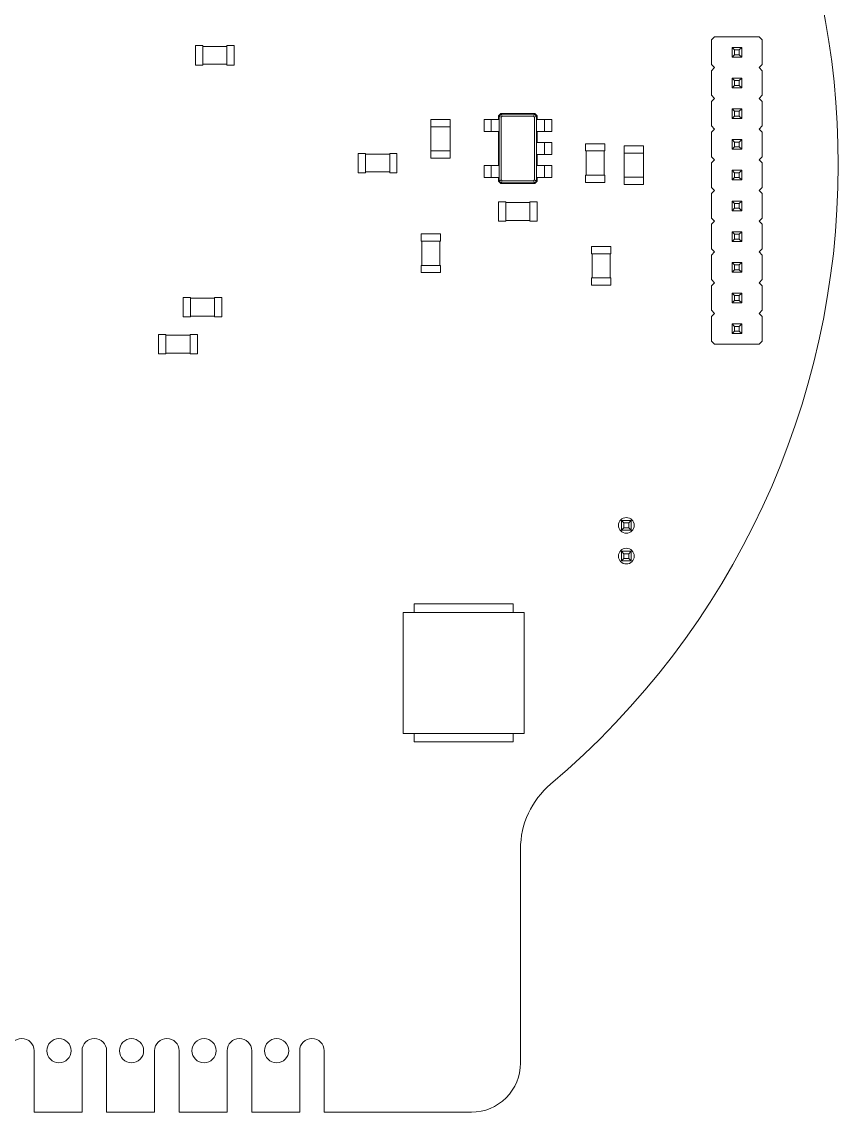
# Model space of a CAD drawing. Header units: millimetres. Extents: x 0 to 420, y 0 to 297.
# Drawn here: x 99.79 to 133.56, y 60.52 to 105.6 of the extents above; entities that cross this region are included whole.
import ezdxf

# ---------------------------------------------------------------- set-up
doc = ezdxf.new("R2010")
doc.units = ezdxf.units.MM

# ---------------------------------------------------------------- blocks, each defined once
blk = doc.blocks.new('A$C47a16600')
at = {"color": 0, "linetype": 'Continuous', "lineweight": 0, "extrusion": (0, 0, -1)}
for p, q in [((-121.065, -65.786), (-121.192, -65.913)), ((-119.219, -65.786), (-121.065, -65.786)), ((-119.092, -65.913), (-119.219, -65.786)), ((-142.232, -66.148), (-142.532, -66.148)), ((-142.532, -66.178), (-142.532, -66.148)), ((-142.532, -66.178), (-142.532, -66.918)), ((-142.232, -66.178), (-142.232, -66.148)), ((-141.232, -66.178), (-142.232, -66.178)), ((-142.232, -66.178), (-142.232, -66.918)), ((-140.932, -66.148), (-141.232, -66.148)), ((-141.232, -66.178), (-141.232, -66.148)), ((-141.232, -66.178), (-141.232, -66.918)), ((-140.932, -66.178), (-140.932, -66.148)), ((-140.932, -66.178), (-140.932, -66.918)), ((-121.192, -65.913), (-121.192, -66.929)), ((-120.342, -66.221), (-119.942, -66.221)), ((-120.342, -66.621), (-120.342, -66.221)), ((-120.342, -66.221), (-120.242, -66.321)), ((-119.942, -66.221), (-120.042, -66.321)), ((-119.942, -66.621), (-119.942, -66.221)), ((-119.092, -66.929), (-119.092, -65.913)), ((-120.342, -66.621), (-120.242, -66.521)), ((-120.342, -66.621), (-119.942, -66.621)), ((-120.242, -66.321), (-120.042, -66.321)), ((-120.242, -66.521), (-120.242, -66.321)), ((-120.242, -66.521), (-120.042, -66.521)), ((-120.042, -66.521), (-120.042, -66.321)), ((-119.942, -66.621), (-120.042, -66.521)), ((-142.532, -66.918), (-142.532, -66.948)), ((-142.232, -66.948), (-142.532, -66.948)), ((-141.232, -66.918), (-142.232, -66.918)), ((-142.232, -66.918), (-142.232, -66.948)), ((-141.232, -66.918), (-141.232, -66.948)), ((-140.932, -66.948), (-141.232, -66.948)), ((-140.932, -66.918), (-140.932, -66.948)), ((-121.192, -66.929), (-121.065, -67.056)), ((-121.065, -67.056), (-121.192, -67.183)), ((-119.219, -67.056), (-119.092, -66.929)), ((-119.092, -67.183), (-119.219, -67.056)), ((-121.192, -67.183), (-121.192, -68.199)), ((-120.342, -67.491), (-119.942, -67.491)), ((-120.342, -67.891), (-120.342, -67.491)), ((-120.342, -67.491), (-120.242, -67.591)), ((-120.242, -67.591), (-120.042, -67.591)), ((-120.242, -67.791), (-120.242, -67.591)), ((-119.942, -67.491), (-120.042, -67.591)), ((-120.042, -67.791), (-120.042, -67.591)), ((-119.942, -67.891), (-119.942, -67.491)), ((-119.092, -68.199), (-119.092, -67.183)), ((-120.342, -67.891), (-120.242, -67.791)), ((-120.342, -67.891), (-119.942, -67.891)), ((-120.242, -67.791), (-120.042, -67.791)), ((-119.942, -67.891), (-120.042, -67.791)), ((-121.192, -68.199), (-121.065, -68.326)), ((-121.065, -68.326), (-121.192, -68.453)), ((-121.192, -68.453), (-121.192, -69.469)), ((-119.219, -68.326), (-119.092, -68.199)), ((-119.092, -68.453), (-119.219, -68.326)), ((-119.092, -69.469), (-119.092, -68.453)), ((-130, -69.045), (-129.905, -68.95)), ((-129.905, -68.95), (-128.495, -68.95)), ((-128.495, -68.95), (-128.4, -69.045)), ((-120.342, -68.761), (-119.942, -68.761)), ((-120.342, -69.161), (-120.342, -68.761)), ((-120.342, -68.761), (-120.242, -68.861)), ((-120.242, -68.861), (-120.042, -68.861)), ((-120.242, -69.061), (-120.242, -68.861)), ((-119.942, -68.761), (-120.042, -68.861)), ((-120.042, -69.061), (-120.042, -68.861)), ((-119.942, -69.161), (-119.942, -68.761)), ((-132.8, -69.2), (-132, -69.2)), ((-132.8, -69.245), (-132.8, -69.2)), ((-132.8, -69.245), (-132.8, -69.455)), ((-132, -69.245), (-132, -69.2)), ((-132, -69.245), (-132, -69.455)), ((-130.6, -69.2), (-130.4, -69.2)), ((-130.6, -69.7), (-130.6, -69.2)), ((-130.4, -69.2), (-130.3, -69.2)), ((-130.05, -69.2), (-130.3, -69.2)), ((-130.3, -69.7), (-130.3, -69.2)), ((-130.05, -69.2), (-130, -69.2)), ((-130, -69.2), (-130, -69.045)), ((-129.975, -69.058), (-129.893, -68.975)), ((-129.975, -69.2), (-129.975, -69.058)), ((-129.975, -69.058), (-129.884, -69.103)), ((-129.975, -69.7), (-129.975, -69.2)), ((-129.893, -68.975), (-128.507, -68.975)), ((-129.893, -68.975), (-129.847, -69.066)), ((-129.884, -69.103), (-129.847, -69.066)), ((-129.884, -71.697), (-129.884, -69.103)), ((-129.847, -69.066), (-128.553, -69.066)), ((-128.507, -68.975), (-128.553, -69.066)), ((-128.553, -69.066), (-128.516, -69.103)), ((-128.425, -69.058), (-128.516, -69.103)), ((-128.516, -69.103), (-128.516, -71.697)), ((-128.507, -68.975), (-128.425, -69.058)), ((-128.425, -69.058), (-128.425, -69.2)), ((-128.425, -69.2), (-128.425, -69.7)), ((-128.4, -69.045), (-128.4, -69.2)), ((-128.35, -69.2), (-128.4, -69.2)), ((-128.35, -69.2), (-128.1, -69.2)), ((-128, -69.2), (-128.1, -69.2)), ((-128.1, -69.2), (-128.1, -69.7)), ((-127.8, -69.2), (-128, -69.2)), ((-127.8, -69.2), (-127.8, -69.7)), ((-120.342, -69.161), (-120.242, -69.061)), ((-120.342, -69.161), (-119.942, -69.161)), ((-120.242, -69.061), (-120.042, -69.061)), ((-119.942, -69.161), (-120.042, -69.061)), ((-132.8, -69.455), (-132.8, -69.5)), ((-132.8, -69.5), (-132.8, -70.5)), ((-132.8, -69.5), (-132, -69.5)), ((-132, -69.455), (-132, -69.5)), ((-132, -69.5), (-132, -70.5)), ((-130.6, -69.7), (-130.4, -69.7)), ((-130.4, -69.7), (-130.3, -69.7)), ((-130.05, -69.7), (-130.3, -69.7)), ((-130.05, -69.7), (-130, -69.7)), ((-130, -71.1), (-130, -69.7)), ((-129.975, -71.1), (-129.975, -69.7)), ((-128.425, -69.7), (-128.425, -70.15)), ((-128.4, -69.7), (-128.4, -70.15)), ((-128.35, -69.7), (-128.4, -69.7)), ((-128.35, -69.7), (-128.1, -69.7)), ((-128, -69.7), (-128.1, -69.7)), ((-127.8, -69.7), (-128, -69.7)), ((-121.192, -69.469), (-121.065, -69.596)), ((-121.065, -69.596), (-121.192, -69.723)), ((-121.192, -69.723), (-121.192, -70.739)), ((-119.219, -69.596), (-119.092, -69.469)), ((-119.092, -69.723), (-119.219, -69.596)), ((-119.092, -70.739), (-119.092, -69.723)), ((-128.425, -70.15), (-128.425, -70.65)), ((-128.35, -70.15), (-128.4, -70.15)), ((-128.35, -70.15), (-128.1, -70.15)), ((-128, -70.15), (-128.1, -70.15)), ((-128.1, -70.15), (-128.1, -70.65)), ((-127.8, -70.15), (-128, -70.15)), ((-127.8, -70.15), (-127.8, -70.65)), ((-126.37, -70.2), (-126.4, -70.2)), ((-126.4, -70.2), (-126.4, -70.5)), ((-126.37, -70.2), (-125.63, -70.2)), ((-125.63, -70.2), (-125.6, -70.2)), ((-125.6, -70.2), (-125.6, -70.5)), ((-124.8, -70.288), (-124, -70.288)), ((-124.8, -70.333), (-124.8, -70.288)), ((-124, -70.333), (-124, -70.288)), ((-120.342, -70.031), (-119.942, -70.031)), ((-120.342, -70.431), (-120.342, -70.031)), ((-120.342, -70.031), (-120.242, -70.131)), ((-120.242, -70.131), (-120.042, -70.131)), ((-120.242, -70.331), (-120.242, -70.131)), ((-119.942, -70.031), (-120.042, -70.131)), ((-120.042, -70.331), (-120.042, -70.131)), ((-119.942, -70.431), (-119.942, -70.031)), ((-135.5, -70.6), (-135.8, -70.6)), ((-135.8, -70.63), (-135.8, -70.6)), ((-135.8, -70.63), (-135.8, -71.37)), ((-135.5, -70.63), (-135.5, -70.6)), ((-134.5, -70.63), (-135.5, -70.63)), ((-135.5, -70.63), (-135.5, -71.37)), ((-134.2, -70.6), (-134.5, -70.6)), ((-134.5, -70.63), (-134.5, -70.6)), ((-134.5, -70.63), (-134.5, -71.37)), ((-134.2, -70.63), (-134.2, -70.6)), ((-134.2, -70.63), (-134.2, -71.37)), ((-132.8, -70.545), (-132.8, -70.5)), ((-132.8, -70.5), (-132, -70.5)), ((-132.8, -70.545), (-132.8, -70.755)), ((-132.8, -70.755), (-132.8, -70.8)), ((-132, -70.545), (-132, -70.5)), ((-132, -70.545), (-132, -70.755)), ((-132, -70.755), (-132, -70.8)), ((-128.425, -70.65), (-128.425, -71.1)), ((-128.4, -70.65), (-128.4, -71.1)), ((-128.35, -70.65), (-128.4, -70.65)), ((-128.35, -70.65), (-128.1, -70.65)), ((-128, -70.65), (-128.1, -70.65)), ((-127.8, -70.65), (-128, -70.65)), ((-126.37, -70.5), (-126.4, -70.5)), ((-126.37, -70.5), (-125.63, -70.5)), ((-126.37, -70.5), (-126.37, -71.5)), ((-125.63, -70.5), (-125.6, -70.5)), ((-125.63, -70.5), (-125.63, -71.5)), ((-124.8, -70.333), (-124.8, -70.543)), ((-124.8, -70.543), (-124.8, -70.588)), ((-124.8, -70.588), (-124.8, -71.588)), ((-124.8, -70.588), (-124, -70.588)), ((-124, -70.333), (-124, -70.543)), ((-124, -70.543), (-124, -70.588)), ((-124, -70.588), (-124, -71.588)), ((-121.192, -70.739), (-121.065, -70.866)), ((-120.342, -70.431), (-120.242, -70.331)), ((-120.342, -70.431), (-119.942, -70.431)), ((-120.242, -70.331), (-120.042, -70.331)), ((-119.942, -70.431), (-120.042, -70.331)), ((-119.219, -70.866), (-119.092, -70.739)), ((-132.8, -70.8), (-132, -70.8)), ((-130.6, -71.1), (-130.4, -71.1)), ((-130.6, -71.6), (-130.6, -71.1)), ((-130.4, -71.1), (-130.3, -71.1)), ((-130.05, -71.1), (-130.3, -71.1)), ((-130.3, -71.6), (-130.3, -71.1)), ((-130.05, -71.1), (-130, -71.1)), ((-129.975, -71.6), (-129.975, -71.1)), ((-128.425, -71.1), (-128.425, -71.6)), ((-128.35, -71.1), (-128.4, -71.1)), ((-128.35, -71.1), (-128.1, -71.1)), ((-128, -71.1), (-128.1, -71.1)), ((-128.1, -71.1), (-128.1, -71.6)), ((-127.8, -71.1), (-128, -71.1)), ((-127.8, -71.1), (-127.8, -71.6)), ((-121.065, -70.866), (-121.192, -70.993)), ((-121.192, -70.993), (-121.192, -72.009)), ((-119.092, -70.993), (-119.219, -70.866)), ((-119.092, -72.009), (-119.092, -70.993)), ((-135.8, -71.37), (-135.8, -71.4)), ((-135.5, -71.4), (-135.8, -71.4)), ((-134.5, -71.37), (-135.5, -71.37)), ((-135.5, -71.37), (-135.5, -71.4)), ((-134.5, -71.37), (-134.5, -71.4)), ((-134.2, -71.4), (-134.5, -71.4)), ((-134.2, -71.37), (-134.2, -71.4)), ((-130.6, -71.6), (-130.4, -71.6)), ((-130.4, -71.6), (-130.3, -71.6)), ((-130.05, -71.6), (-130.3, -71.6)), ((-130.05, -71.6), (-130, -71.6)), ((-130, -71.755), (-130, -71.6)), ((-129.975, -71.743), (-129.975, -71.6)), ((-128.425, -71.6), (-128.425, -71.743)), ((-128.4, -71.6), (-128.4, -71.755)), ((-128.35, -71.6), (-128.4, -71.6)), ((-128.35, -71.6), (-128.1, -71.6)), ((-128, -71.6), (-128.1, -71.6)), ((-127.8, -71.6), (-128, -71.6)), ((-126.37, -71.5), (-126.4, -71.5)), ((-126.4, -71.5), (-126.4, -71.8)), ((-126.37, -71.5), (-125.63, -71.5)), ((-125.63, -71.5), (-125.6, -71.5)), ((-125.6, -71.5), (-125.6, -71.8)), ((-124.8, -71.633), (-124.8, -71.588)), ((-124.8, -71.588), (-124, -71.588)), ((-124.8, -71.633), (-124.8, -71.843)), ((-124, -71.633), (-124, -71.588)), ((-124, -71.633), (-124, -71.843)), ((-120.342, -71.301), (-119.942, -71.301)), ((-120.342, -71.701), (-120.342, -71.301)), ((-120.342, -71.301), (-120.242, -71.401)), ((-120.342, -71.701), (-120.242, -71.601)), ((-120.242, -71.401), (-120.042, -71.401)), ((-120.242, -71.601), (-120.242, -71.401)), ((-120.242, -71.601), (-120.042, -71.601)), ((-119.942, -71.301), (-120.042, -71.401)), ((-120.042, -71.601), (-120.042, -71.401)), ((-119.942, -71.701), (-120.042, -71.601)), ((-119.942, -71.701), (-119.942, -71.301)), ((-129.905, -71.85), (-130, -71.755)), ((-129.975, -71.743), (-129.884, -71.697)), ((-129.893, -71.825), (-129.975, -71.743)), ((-128.495, -71.85), (-129.905, -71.85)), ((-129.893, -71.825), (-129.847, -71.734)), ((-128.507, -71.825), (-129.893, -71.825)), ((-129.847, -71.734), (-129.884, -71.697)), ((-128.553, -71.734), (-129.847, -71.734)), ((-128.516, -71.697), (-128.553, -71.734)), ((-128.507, -71.825), (-128.553, -71.734)), ((-128.425, -71.743), (-128.516, -71.697)), ((-128.425, -71.743), (-128.507, -71.825)), ((-128.4, -71.755), (-128.495, -71.85)), ((-126.37, -71.8), (-126.4, -71.8)), ((-126.37, -71.8), (-125.63, -71.8)), ((-125.63, -71.8), (-125.6, -71.8)), ((-124.8, -71.843), (-124.8, -71.888)), ((-124.8, -71.888), (-124, -71.888)), ((-124, -71.843), (-124, -71.888)), ((-121.192, -72.009), (-121.065, -72.136)), ((-120.342, -71.701), (-119.942, -71.701)), ((-119.219, -72.136), (-119.092, -72.009)), ((-121.065, -72.136), (-121.192, -72.263)), ((-121.192, -72.263), (-121.192, -73.279)), ((-119.092, -72.263), (-119.219, -72.136)), ((-119.092, -73.279), (-119.092, -72.263)), ((-130, -72.63), (-130, -72.6)), ((-130, -72.6), (-129.7, -72.6)), ((-130, -73.37), (-130, -72.63)), ((-129.7, -72.63), (-129.7, -72.6)), ((-129.7, -73.37), (-129.7, -72.63)), ((-129.7, -72.63), (-128.7, -72.63)), ((-128.7, -72.63), (-128.7, -72.6)), ((-128.7, -72.6), (-128.4, -72.6)), ((-128.7, -73.37), (-128.7, -72.63)), ((-128.4, -72.63), (-128.4, -72.6)), ((-128.4, -73.37), (-128.4, -72.63)), ((-120.342, -72.571), (-119.942, -72.571)), ((-120.342, -72.971), (-120.342, -72.571)), ((-120.342, -72.571), (-120.242, -72.671)), ((-120.342, -72.971), (-120.242, -72.871)), ((-120.342, -72.971), (-119.942, -72.971)), ((-120.242, -72.671), (-120.042, -72.671)), ((-120.242, -72.871), (-120.242, -72.671)), ((-120.242, -72.871), (-120.042, -72.871)), ((-119.942, -72.571), (-120.042, -72.671)), ((-120.042, -72.871), (-120.042, -72.671)), ((-119.942, -72.971), (-120.042, -72.871)), ((-119.942, -72.971), (-119.942, -72.571)), ((-130, -73.37), (-130, -73.4)), ((-130, -73.4), (-129.7, -73.4)), ((-129.7, -73.37), (-129.7, -73.4)), ((-129.7, -73.37), (-128.7, -73.37)), ((-128.7, -73.37), (-128.7, -73.4)), ((-128.7, -73.4), (-128.4, -73.4)), ((-128.4, -73.37), (-128.4, -73.4)), ((-121.192, -73.279), (-121.065, -73.406)), ((-121.065, -73.406), (-121.192, -73.533)), ((-119.219, -73.406), (-119.092, -73.279)), ((-119.092, -73.533), (-119.219, -73.406)), ((-121.192, -73.533), (-121.192, -74.549)), ((-120.342, -73.841), (-119.942, -73.841)), ((-120.342, -74.241), (-120.342, -73.841)), ((-120.342, -73.841), (-120.242, -73.941)), ((-119.942, -73.841), (-120.042, -73.941)), ((-119.942, -74.241), (-119.942, -73.841)), ((-119.092, -74.549), (-119.092, -73.533)), ((-133.17, -73.93), (-133.2, -73.93)), ((-133.2, -74.23), (-133.2, -73.93)), ((-133.17, -74.23), (-133.2, -74.23)), ((-132.43, -73.93), (-133.17, -73.93)), ((-133.17, -75.23), (-133.17, -74.23)), ((-132.43, -74.23), (-133.17, -74.23)), ((-132.43, -73.93), (-132.4, -73.93)), ((-132.43, -75.23), (-132.43, -74.23)), ((-132.43, -74.23), (-132.4, -74.23)), ((-132.4, -74.23), (-132.4, -73.93)), ((-120.342, -74.241), (-120.242, -74.141)), ((-120.342, -74.241), (-119.942, -74.241)), ((-120.242, -73.941), (-120.042, -73.941)), ((-120.242, -74.141), (-120.242, -73.941)), ((-120.242, -74.141), (-120.042, -74.141)), ((-120.042, -74.141), (-120.042, -73.941)), ((-119.942, -74.241), (-120.042, -74.141)), ((-126.12, -74.45), (-126.15, -74.45)), ((-126.15, -74.75), (-126.15, -74.45)), ((-126.12, -74.75), (-126.15, -74.75)), ((-125.38, -74.45), (-126.12, -74.45)), ((-126.12, -75.75), (-126.12, -74.75)), ((-125.38, -74.75), (-126.12, -74.75)), ((-125.38, -74.45), (-125.35, -74.45)), ((-125.38, -75.75), (-125.38, -74.75)), ((-125.38, -74.75), (-125.35, -74.75)), ((-125.35, -74.75), (-125.35, -74.45)), ((-121.192, -74.549), (-121.065, -74.676)), ((-121.065, -74.676), (-121.192, -74.803)), ((-121.192, -74.803), (-121.192, -75.819)), ((-119.219, -74.676), (-119.092, -74.549)), ((-119.092, -74.803), (-119.219, -74.676)), ((-119.092, -75.819), (-119.092, -74.803)), ((-133.17, -75.23), (-133.2, -75.23)), ((-133.2, -75.53), (-133.2, -75.23)), ((-132.43, -75.23), (-133.17, -75.23)), ((-132.43, -75.23), (-132.4, -75.23)), ((-132.4, -75.53), (-132.4, -75.23)), ((-120.342, -75.111), (-119.942, -75.111)), ((-120.342, -75.511), (-120.342, -75.111)), ((-120.342, -75.111), (-120.242, -75.211)), ((-120.242, -75.211), (-120.042, -75.211)), ((-120.242, -75.411), (-120.242, -75.211)), ((-119.942, -75.111), (-120.042, -75.211)), ((-120.042, -75.411), (-120.042, -75.211)), ((-119.942, -75.511), (-119.942, -75.111)), ((-133.17, -75.53), (-133.2, -75.53)), ((-132.43, -75.53), (-133.17, -75.53)), ((-132.43, -75.53), (-132.4, -75.53)), ((-120.342, -75.511), (-120.242, -75.411)), ((-120.342, -75.511), (-119.942, -75.511)), ((-120.242, -75.411), (-120.042, -75.411)), ((-119.942, -75.511), (-120.042, -75.411)), ((-126.12, -75.75), (-126.15, -75.75)), ((-126.15, -76.05), (-126.15, -75.75)), ((-126.12, -76.05), (-126.15, -76.05)), ((-125.38, -75.75), (-126.12, -75.75)), ((-125.38, -76.05), (-126.12, -76.05)), ((-125.38, -75.75), (-125.35, -75.75)), ((-125.38, -76.05), (-125.35, -76.05)), ((-125.35, -76.05), (-125.35, -75.75)), ((-121.192, -75.819), (-121.065, -75.946)), ((-121.065, -75.946), (-121.192, -76.073)), ((-121.192, -76.073), (-121.192, -77.089)), ((-119.219, -75.946), (-119.092, -75.819)), ((-119.092, -76.073), (-119.219, -75.946)), ((-119.092, -77.089), (-119.092, -76.073)), ((-142.74, -76.562), (-143.04, -76.562)), ((-143.04, -76.592), (-143.04, -76.562)), ((-143.04, -76.592), (-143.04, -77.332)), ((-142.74, -76.592), (-142.74, -76.562)), ((-141.74, -76.592), (-142.74, -76.592)), ((-142.74, -76.592), (-142.74, -77.332)), ((-141.44, -76.562), (-141.74, -76.562)), ((-141.74, -76.592), (-141.74, -76.562)), ((-141.74, -76.592), (-141.74, -77.332)), ((-141.44, -76.592), (-141.44, -76.562)), ((-141.44, -76.592), (-141.44, -77.332)), ((-120.342, -76.381), (-119.942, -76.381)), ((-120.342, -76.781), (-120.342, -76.381)), ((-120.342, -76.381), (-120.242, -76.481)), ((-120.242, -76.481), (-120.042, -76.481)), ((-120.242, -76.681), (-120.242, -76.481)), ((-119.942, -76.381), (-120.042, -76.481)), ((-120.042, -76.681), (-120.042, -76.481)), ((-119.942, -76.781), (-119.942, -76.381)), ((-120.342, -76.781), (-120.242, -76.681)), ((-120.342, -76.781), (-119.942, -76.781)), ((-120.242, -76.681), (-120.042, -76.681)), ((-119.942, -76.781), (-120.042, -76.681)), ((-143.04, -77.332), (-143.04, -77.362)), ((-142.74, -77.362), (-143.04, -77.362)), ((-141.74, -77.332), (-142.74, -77.332)), ((-142.74, -77.332), (-142.74, -77.362)), ((-141.74, -77.332), (-141.74, -77.362)), ((-141.44, -77.362), (-141.74, -77.362)), ((-141.44, -77.332), (-141.44, -77.362)), ((-121.192, -77.089), (-121.065, -77.216)), ((-121.065, -77.216), (-121.192, -77.343)), ((-121.192, -77.343), (-121.192, -78.359)), ((-119.219, -77.216), (-119.092, -77.089)), ((-119.092, -77.343), (-119.219, -77.216)), ((-119.092, -78.359), (-119.092, -77.343)), ((-120.342, -77.651), (-119.942, -77.651)), ((-120.342, -78.051), (-120.342, -77.651)), ((-120.342, -77.651), (-120.242, -77.751)), ((-120.342, -78.051), (-120.242, -77.951)), ((-120.242, -77.751), (-120.042, -77.751)), ((-120.242, -77.951), (-120.242, -77.751)), ((-120.242, -77.951), (-120.042, -77.951)), ((-119.942, -77.651), (-120.042, -77.751)), ((-120.042, -77.951), (-120.042, -77.751)), ((-119.942, -78.051), (-120.042, -77.951)), ((-119.942, -78.051), (-119.942, -77.651)), ((-143.756, -78.086), (-144.056, -78.086)), ((-144.056, -78.116), (-144.056, -78.086)), ((-144.056, -78.116), (-144.056, -78.856)), ((-143.756, -78.116), (-143.756, -78.086)), ((-142.756, -78.116), (-143.756, -78.116)), ((-143.756, -78.116), (-143.756, -78.856)), ((-142.456, -78.086), (-142.756, -78.086)), ((-142.756, -78.116), (-142.756, -78.086)), ((-142.756, -78.116), (-142.756, -78.856)), ((-142.456, -78.116), (-142.456, -78.086)), ((-142.456, -78.116), (-142.456, -78.856)), ((-121.192, -78.359), (-121.065, -78.486)), ((-120.342, -78.051), (-119.942, -78.051)), ((-119.219, -78.486), (-119.092, -78.359)), ((-144.056, -78.856), (-144.056, -78.886)), ((-142.756, -78.856), (-143.756, -78.856)), ((-143.756, -78.856), (-143.756, -78.886)), ((-142.756, -78.856), (-142.756, -78.886)), ((-142.456, -78.856), (-142.456, -78.886)), ((-121.065, -78.486), (-119.219, -78.486)), ((-143.756, -78.886), (-144.056, -78.886)), ((-142.456, -78.886), (-142.756, -78.886)), ((-124.914, -86.179), (-124.914, -85.779)), ((-124.514, -85.779), (-124.914, -85.779)), ((-124.914, -85.779), (-124.814, -85.879)), ((-124.914, -86.179), (-124.814, -86.079)), ((-124.814, -86.079), (-124.814, -85.879)), ((-124.614, -85.879), (-124.814, -85.879)), ((-124.614, -86.079), (-124.814, -86.079)), ((-124.514, -85.779), (-124.614, -85.879)), ((-124.614, -86.079), (-124.614, -85.879)), ((-124.514, -86.179), (-124.614, -86.079)), ((-124.514, -86.179), (-124.514, -85.779)), ((-124.514, -86.179), (-124.914, -86.179)), ((-124.914, -87.449), (-124.914, -87.049)), ((-124.514, -87.049), (-124.914, -87.049)), ((-124.914, -87.049), (-124.814, -87.149)), ((-124.914, -87.449), (-124.814, -87.349)), ((-124.814, -87.349), (-124.814, -87.149)), ((-124.614, -87.149), (-124.814, -87.149)), ((-124.614, -87.349), (-124.814, -87.349)), ((-124.514, -87.049), (-124.614, -87.149)), ((-124.614, -87.349), (-124.614, -87.149)), ((-124.514, -87.449), (-124.614, -87.349)), ((-124.514, -87.449), (-124.514, -87.049)), ((-124.514, -87.449), (-124.914, -87.449)), ((-129.395, -89.225), (-133.495, -89.225)), ((-133.495, -89.225), (-133.495, -89.575)), ((-129.395, -89.575), (-129.395, -89.225)), ((-133.945, -89.575), (-128.945, -89.575)), ((-133.945, -94.575), (-133.945, -89.575)), ((-128.945, -94.575), (-128.945, -89.575)), ((-133.945, -94.575), (-128.945, -94.575)), ((-133.495, -94.925), (-133.495, -94.575)), ((-129.395, -94.575), (-129.395, -94.925)), ((-129.395, -94.925), (-133.495, -94.925)), ((-129.09, -108.204), (-129.09, -99.357)), ((-149.208, -107.696), (-149.208, -110.236)), ((-147.224, -110.236), (-147.224, -107.696)), ((-146.208, -107.696), (-146.208, -110.236)), ((-144.224, -110.236), (-144.224, -107.696)), ((-143.208, -107.696), (-143.208, -110.236)), ((-141.224, -110.236), (-141.224, -107.696)), ((-140.208, -107.696), (-140.208, -110.236)), ((-138.224, -110.236), (-138.224, -107.696)), ((-137.208, -107.696), (-137.208, -110.236)), ((-149.208, -110.236), (-147.224, -110.236)), ((-146.208, -110.236), (-144.224, -110.236)), ((-143.208, -110.236), (-141.224, -110.236)), ((-140.208, -110.236), (-138.224, -110.236)), ((-137.208, -110.236), (-131.122, -110.236))]:
    blk.add_line(p, q, dxfattribs=at)
for centre, radius in [((124.714, -85.979), 0.325), ((124.714, -87.249), 0.325), ((148.178, -107.696), 0.5), ((145.178, -107.696), 0.5), ((142.178, -107.696), 0.5), ((139.178, -107.696), 0.5)]:
    blk.add_circle(centre, radius, dxfattribs=at)
for centre, radius, start, end in [((149.451, -71.074), 33.5, 0, 180), ((149.45, -71.074), 33.5, 180, 229.8447), ((125.585, -99.355), 3.505, 359.9757, 49.79), ((149.716, -107.696), 0.508, 0, 180), ((146.716, -107.696), 0.508, 0, 180), ((143.716, -107.696), 0.508, 0, 180), ((140.716, -107.696), 0.508, 0, 180), ((137.716, -107.696), 0.508, 0, 180), ((131.122, -108.204), 2.032, 179.9977, 270.0022)]:
    blk.add_arc(centre, radius, start, end, dxfattribs=at)

msp = doc.modelspace()

# ---------------------------------------------------------------- block references
msp.add_blockref('A$C47a16600', (249.51, 170.758))

doc.saveas('drawing.dxf')
